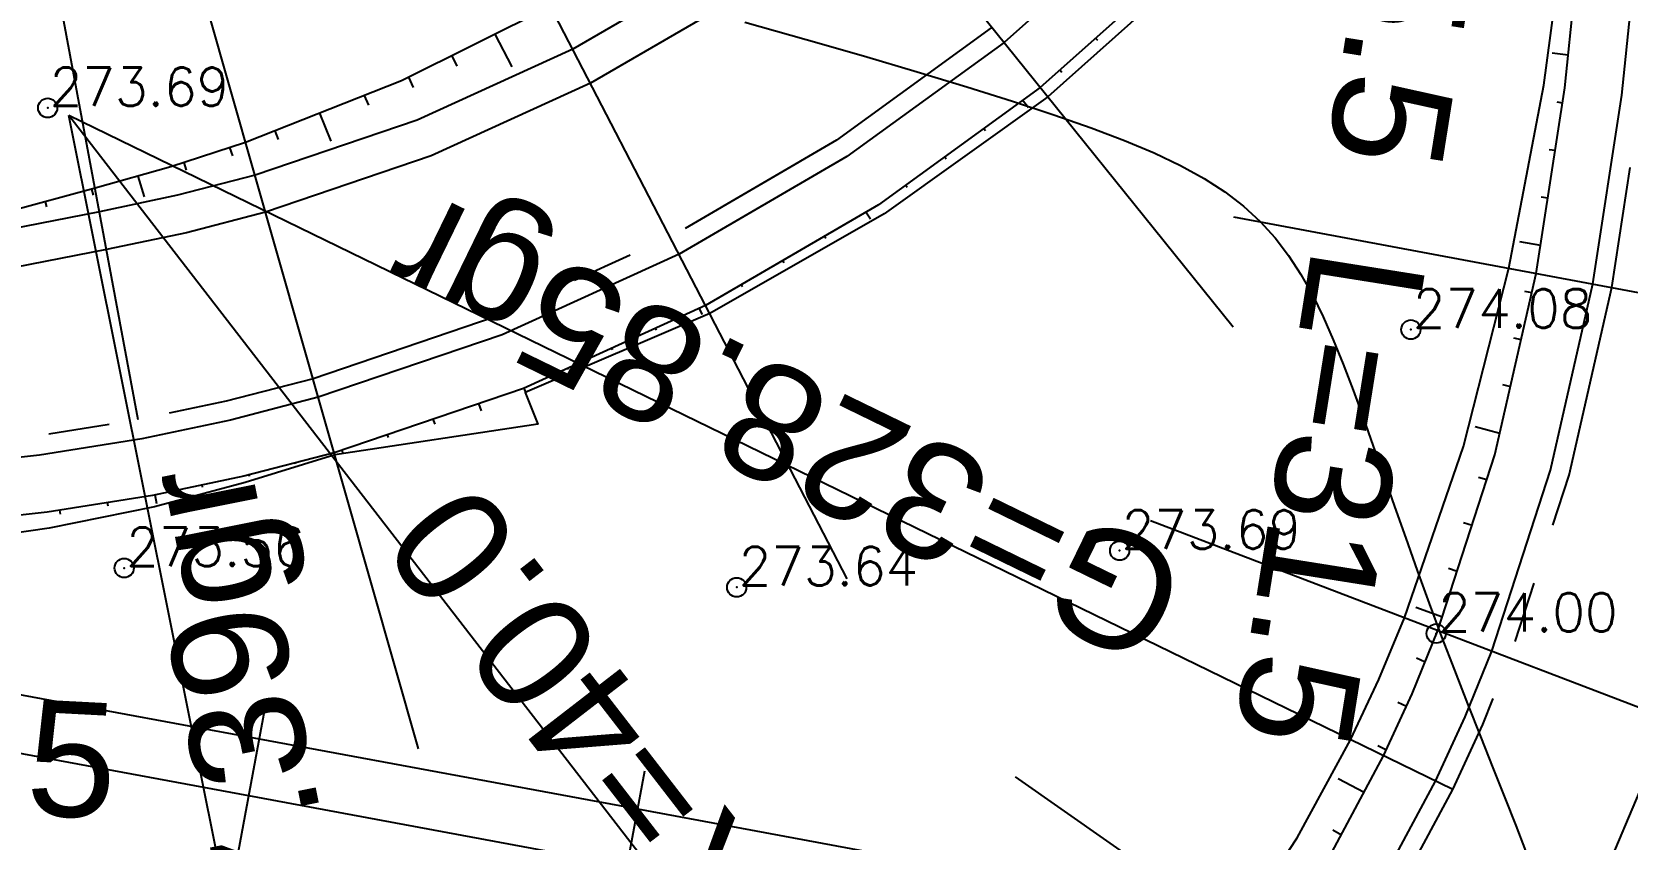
# Model space of a CAD drawing. Header units: millimetres. Extents: x 524954 to 526204, y 9523489 to 9524010.
# Drawn here: x 525529.2 to 525570.65, y 9523635.86 to 9523656.84 of the extents above; entities that cross this region are included whole.
import ezdxf
from ezdxf.enums import TextEntityAlignment as Align

# ---------------------------------------------------------------- set-up
doc = ezdxf.new("R2010")
doc.units = ezdxf.units.MM
doc.header["$PDMODE"] = 32
doc.header["$PDSIZE"] = 0.5
doc.linetypes.add('AXES2', pattern=[28.575, 19.05, -3.175, 3.175, -3.175])
for name, color, linetype in [('CN_02_00', 4, 'Continuous'), ("Route - Bretelle d'entrée - Restitution en plan - Axe", 1, 'AXES2'), ("Route - Bretelle d'entrée - Restitution en plan - GEM_BDG", 7, 'Continuous'), ("Route - Bretelle d'entrée - Restitution en plan - GEM_Berme", 7, 'Continuous'), ("Route - Bretelle d'entrée - Restitution en plan - GEM_Bretelle", 7, 'Continuous'), ("Route - Bretelle d'entrée - Restitution en plan - Talus déblais", 1, 'Continuous'), ("Route - Bretelle d'entrée - Restitution en plan - Talus remblais", 94, 'Continuous'), ("Route - Bretelle d'entrée - Tabulations", 7, 'Continuous'), ("Route - Bretelle d'entrée - Textes - Arcs", 5, 'Continuous'), ("Route - Bretelle d'entrée - Textes - Clothoïdes", 5, 'Continuous'), ('Route - Bretelle de sortie - Restitution en plan - Axe', 1, 'AXES2'), ('Route - Bretelle de sortie - Restitution en plan - GEM_BDG', 7, 'Continuous'), ('Route - Bretelle de sortie - Restitution en plan - GEM_Berme', 7, 'Continuous'), ('Route - Bretelle de sortie - Restitution en plan - GEM_Bretelle', 7, 'Continuous'), ('Route - Bretelle de sortie - Restitution en plan - Talus remblais', 94, 'Continuous'), ('Route - Bretelle de sortie - Tabulations', 7, 'Continuous'), ('Route - Bretelle de sortie - Textes - Arcs', 7, 'Continuous'), ('Route - Bretelle de sortie - Textes - Clothoïdes', 7, 'Continuous'), ('Route - Route de la corniche de Brazzaville - Restitution en plan - GEM_Trottoir', 7, 'Continuous'), ('Route - Route de la corniche de Brazzaville - Restitution en plan - GEM_VOIE 2', 7, 'Continuous'), ('Route - Route de la corniche de Brazzaville - Tabulations', 7, 'Continuous'), ('TopoAlt', 3, 'Continuous'), ('TOPOJIS', 7, 'Continuous')]:
    doc.layers.add(name, color=color, linetype=linetype)
doc.styles.add('Affichages route', font='arial.ttf', dxfattribs={"height": 0.5})
doc.styles.add('Simplex 1.0', font='Simplex.shx', dxfattribs={"width": 0.99, "height": 1})

# ---------------------------------------------------------------- blocks, each defined once
blk = doc.blocks.new('TCPOINT M')
at = {"color": 0}
blk.add_point((0, 0), dxfattribs=at)
at = {"layer": 'TopoAlt', "style": 'Simplex 1.0', "width": 0.99}
blk.add_attdef('ALT', (0.15, 0.15), '', height=1, dxfattribs=at)
blk = doc.blocks.new('MENSURA_TALSYMm_14')
at = {"layer": 'Route - Bretelle de sortie - Restitution en plan - Talus remblais'}
for p, q in [((525568.702, 9523656.295), (525569.112, 9523656.242)), ((525568.819, 9523655.021), (525568.965, 9523655.001)), ((525568.617, 9523653.789), (525568.775, 9523653.766)), ((525568.415, 9523652.559), (525568.585, 9523652.531)), ((525567.848, 9523651.398), (525568.394, 9523651.295)), ((525567.978, 9523650.104), (525568.169, 9523650.066)), ((525567.694, 9523648.891), (525567.892, 9523648.847)), ((525567.411, 9523647.679), (525567.615, 9523647.628)), ((525566.699, 9523646.585), (525567.338, 9523646.41)), ((525566.786, 9523645.269), (525567.002, 9523645.207)), ((525566.397, 9523644.088), (525566.617, 9523644.018)), ((525566.007, 9523642.905), (525566.231, 9523642.829)), ((525565.154, 9523641.892), (525565.845, 9523641.64)), ((525565.173, 9523640.57), (525565.4, 9523640.473)), ((525564.686, 9523639.422), (525564.914, 9523639.321)), ((525564.168, 9523638.297), (525564.393, 9523638.185)), ((525563.134, 9523637.44), (525563.812, 9523637.079)), ((525563, 9523636.107), (525563.221, 9523635.977))]:
    blk.add_line(p, q, dxfattribs=at)
blk = doc.blocks.new('MENSURA_TALSYMm_20')
at = {"layer": "Route - Bretelle d'entrée - Restitution en plan - Talus remblais"}
for p, q in [((525556.891, 9523656.621), (525556.837, 9523656.683)), ((525555.956, 9523655.788), (525555.904, 9523655.851)), ((525555.089, 9523654.872), (525554.934, 9523655.065)), ((525553.971, 9523654.267), (525553.923, 9523654.331)), ((525552.956, 9523653.533), (525552.911, 9523653.596)), ((525551.942, 9523652.8), (525551.899, 9523652.862)), ((525550.989, 9523651.973), (525550.867, 9523652.16)), ((525549.824, 9523651.471), (525549.787, 9523651.531)), ((525548.741, 9523650.843), (525548.707, 9523650.901)), ((525547.658, 9523650.215), (525547.627, 9523650.272)), ((525546.624, 9523649.495), (525546.539, 9523649.658)), ((525545.425, 9523649.092), (525545.401, 9523649.14)), ((525544.283, 9523648.58), (525544.264, 9523648.622)), ((525543.141, 9523648.068), (525543.126, 9523648.103)), ((525542.024, 9523647.496), (525541.989, 9523647.585)), ((525540.882, 9523646.99), (525540.806, 9523647.181)), ((525539.672, 9523646.643), (525539.622, 9523646.779)), ((525538.465, 9523646.296), (525538.439, 9523646.376)), ((525537.278, 9523645.899), (525537.255, 9523645.974)), ((525534.85, 9523645.289), (525534.84, 9523645.33)), ((525536.058, 9523645.618), (525536.05, 9523645.644)), ((525533.633, 9523645.008), (525533.619, 9523645.066)), ((525531.179, 9523644.517), (525531.162, 9523644.608)), ((525532.439, 9523644.576), (525532.396, 9523644.808)), ((525529.943, 9523644.306), (525529.927, 9523644.411))]:
    blk.add_line(p, q, dxfattribs=at)
blk = doc.blocks.new('MENSURA_TALSYMm_22')
at = {"layer": "Route - Bretelle d'entrée - Restitution en plan - Talus déblais"}
for p, q in [((525541.673, 9523655.934), (525541.233, 9523656.78)), ((525540.246, 9523655.95), (525540.114, 9523656.223)), ((525539.115, 9523655.4), (525538.995, 9523655.666)), ((525537.953, 9523654.936), (525537.84, 9523655.189)), ((525536.976, 9523653.998), (525536.678, 9523654.729)), ((525535.601, 9523654.041), (525535.515, 9523654.269)), ((525534.421, 9523653.62), (525534.344, 9523653.834)), ((525533.217, 9523653.25), (525533.156, 9523653.447)), ((525530.798, 9523652.596), (525530.754, 9523652.753)), ((525532.12, 9523652.555), (525531.957, 9523653.092)), ((525529.584, 9523652.291), (525529.548, 9523652.425))]:
    blk.add_line(p, q, dxfattribs=at)

msp = doc.modelspace()

# ---------------------------------------------------------------- linework, layer by layer
at = {"layer": 'CN_02_00', "elevation": 274, "flags": 128}
msp.add_lwpolyline([(525547.723, 9523657.094), (525549.312, 9523656.646), (525550.805, 9523656.217), (525552.198, 9523655.808), (525553.489, 9523655.418), (525554.675, 9523655.045), (525555.752, 9523654.689), (525556.721, 9523654.35), (525557.586, 9523654.02), (525558.358, 9523653.695), (525559.045, 9523653.369), (525559.654, 9523653.034), (525560.196, 9523652.684), (525560.678, 9523652.315), (525561.109, 9523651.918), (525561.498, 9523651.49), (525561.849, 9523651.029), (525562.171, 9523650.534), (525562.468, 9523650.004), (525562.745, 9523649.439), (525563.01, 9523648.839), (525563.268, 9523648.202), (525563.524, 9523647.529), (525563.785, 9523646.82), (525564.051, 9523646.077), (525564.323, 9523645.304), (525564.604, 9523644.505), (525564.893, 9523643.684), (525565.192, 9523642.844), (525565.502, 9523641.989), (525565.824, 9523641.122), (525566.158, 9523640.249), (525566.497, 9523639.381), (525566.834, 9523638.531), (525567.161, 9523637.711), (525567.471, 9523636.934), (525567.756, 9523636.213), (525568.008, 9523635.559)], dxfattribs=at)
at = {"layer": "Route - Bretelle d'entrée - Restitution en plan - Axe", "ltscale": 0.5, "flags": 128}
msp.add_lwpolyline([(525576.995, 9523751.051), (525576.401, 9523741.069), (525575.806, 9523731.087), (525575.212, 9523721.104), (525574.618, 9523711.122), (525574.465, 9523708.563), (525573.98, 9523701.143), (525573.523, 9523696.164), (525572.871, 9523691.207), (525571.945, 9523686.294), (525570.671, 9523681.46), (525570.039, 9523679.53), (525569.334, 9523677.625), (525568.167, 9523674.896), (525566.84, 9523672.241), (525564.256, 9523667.963), (525561.866, 9523664.709), (525561.259, 9523663.963), (525557.877, 9523660.283), (525554.145, 9523656.959), (525550.099, 9523654.025), (525545.781, 9523651.508), (525541.233, 9523649.436), (525536.501, 9523647.828), (525534.243, 9523647.241), (525531.96, 9523646.76), (525529.327, 9523646.339), (525526.676, 9523646.048), (525521.683, 9523645.809), (525516.685, 9523645.906), (525514.264, 9523646.051), (525511.698, 9523646.26), (525506.726, 9523646.79), (525500.609, 9523647.569), (525496.808, 9523648.069), (525486.894, 9523649.373), (525476.979, 9523650.676), (525467.064, 9523651.98), (525462.107, 9523652.631), (525457.15, 9523653.283), (525454.892, 9523653.58), (525451.068, 9523654.114), (525447.252, 9523654.708), (525442.327, 9523655.568), (525437.42, 9523656.53), (525432.534, 9523657.592), (525427.672, 9523658.755), (525422.834, 9523660.018)], dxfattribs=at)
at = {"layer": "Route - Bretelle d'entrée - Restitution en plan - GEM_BDG", "flags": 128}
msp.add_lwpolyline([(525571.149, 9523681.313), (525570.511, 9523679.365), (525569.799, 9523677.442), (525568.62, 9523674.686), (525567.28, 9523672.004), (525564.671, 9523667.683), (525562.257, 9523664.397), (525561.643, 9523663.644), (525558.228, 9523659.927), (525554.458, 9523656.57), (525550.372, 9523653.606), (525546.011, 9523651.064), (525541.417, 9523648.971), (525536.638, 9523647.347), (525534.357, 9523646.754), (525532.052, 9523646.268), (525529.393, 9523645.844), (525526.72, 9523645.55)], dxfattribs=at)
at = {"layer": "Route - Bretelle d'entrée - Restitution en plan - GEM_Berme", "flags": 128}
for points in [[(525569.258, 9523701.507), (525568.657, 9523696.694), (525567.878, 9523691.992), (525566.857, 9523687.428), (525565.538, 9523683.04), (525564.906, 9523681.318), (525564.215, 9523679.637), (525563.176, 9523677.208), (525561.995, 9523674.845), (525559.696, 9523671.037), (525557.569, 9523668.141), (525557.028, 9523667.478), (525554.018, 9523664.203), (525550.697, 9523661.244), (525547.096, 9523658.632), (525543.253, 9523656.393), (525539.205, 9523654.548), (525534.994, 9523653.117), (525532.984, 9523652.595), (525530.952, 9523652.167), (525528.608, 9523651.707)], [(525570.477, 9523675.213), (525569.981, 9523674.055), (525568.601, 9523671.294), (525565.915, 9523666.845), (525563.429, 9523663.461), (525562.797, 9523662.685), (525559.28, 9523658.858), (525555.399, 9523655.401), (525551.191, 9523652.349), (525546.7, 9523649.732), (525541.97, 9523647.577), (525537.049, 9523645.904), (525534.701, 9523645.294), (525532.327, 9523644.794), (525529.593, 9523644.357), (525526.849, 9523644.055), (525521.706, 9523643.809), (525516.589, 9523643.909), (525514.123, 9523644.056), (525511.516, 9523644.268), (525506.489, 9523644.804), (525500.349, 9523645.586), (525496.548, 9523646.086), (525487.817, 9523647.234)]]:
    msp.add_lwpolyline(points, dxfattribs=at)
at = {"layer": "Route - Bretelle d'entrée - Restitution en plan - GEM_Bretelle", "flags": 128}
msp.add_lwpolyline([(525570.255, 9523701.43), (525569.652, 9523696.586), (525568.866, 9523691.837), (525567.833, 9523687.211), (525566.494, 9523682.746), (525565.85, 9523680.989), (525565.146, 9523679.271), (525564.083, 9523676.787), (525562.876, 9523674.372), (525560.525, 9523670.478), (525558.35, 9523667.517), (525557.797, 9523666.839), (525554.72, 9523663.49), (525551.324, 9523660.465), (525547.642, 9523657.795), (525543.712, 9523655.505), (525539.574, 9523653.619), (525535.268, 9523652.155), (525533.213, 9523651.621), (525531.136, 9523651.184), (525528.741, 9523650.716)], dxfattribs=at)
at = {"layer": "Route - Bretelle d'entrée - Restitution en plan - Talus déblais", "flags": 128}
msp.add_lwpolyline([(525568.672, 9523701.552), (525567.88, 9523696.779), (525567.165, 9523692.104), (525566.388, 9523687.533), (525565.055, 9523683.188), (525564.309, 9523681.525), (525563.501, 9523679.917), (525562.337, 9523677.596), (525561.06, 9523675.348), (525558.649, 9523671.743), (525556.485, 9523669.007), (525555.972, 9523668.355), (525553.032, 9523665.205), (525549.801, 9523662.357), (525546.342, 9523659.79), (525542.68, 9523657.5), (525538.8, 9523655.569), (525534.751, 9523653.967), (525532.81, 9523653.334), (525530.839, 9523652.776), (525528.548, 9523652.154), (525526.19, 9523651.652), (525521.624, 9523650.981)], dxfattribs=at)
at = {"layer": "Route - Bretelle d'entrée - Restitution en plan - Talus remblais", "flags": 128}
msp.add_lwpolyline([(525570.281, 9523674.523), (525570.08, 9523674.009), (525568.759, 9523671.209), (525566.282, 9523666.597), (525563.811, 9523663.156), (525563.165, 9523662.38), (525559.495, 9523658.64), (525555.595, 9523655.158), (525551.345, 9523652.113), (525546.808, 9523649.523), (525542.014, 9523647.466), (525542.339, 9523646.647), (525537.065, 9523645.847), (525534.739, 9523645.132), (525532.381, 9523644.5), (525529.648, 9523643.945), (525526.893, 9523643.548), (525521.715, 9523643.071), (525516.535, 9523642.777), (525514.027, 9523642.708), (525512.319, 9523642.692)], dxfattribs=at)
at = {"layer": "Route - Bretelle d'entrée - Tabulations"}
for p, q in [((525560.414, 9523649.169), (525547.875, 9523664.75)), ((525550.377, 9523642.627), (525541.184, 9523660.389)), ((525539.241, 9523638.21), (525533.76, 9523657.445))]:
    msp.add_line(p, q, dxfattribs=at)
at = {"layer": "Route - Bretelle d'entrée - Textes - Arcs"}
msp.add_line((525531.96, 9523646.76), (525522.798, 9523695.913), dxfattribs=at)
at = {"layer": 'Route - Bretelle de sortie - Restitution en plan - Axe', "ltscale": 0.5, "flags": 128}
msp.add_lwpolyline([(525362.97, 9523665.964), (525367.304, 9523663.471), (525371.686, 9523661.063), (525376.112, 9523658.737), (525380.551, 9523656.436), (525384.99, 9523654.135), (525393.868, 9523649.533), (525398.307, 9523647.232), (525402.768, 9523644.973), (525407.283, 9523642.826), (525411.851, 9523640.793), (525416.468, 9523638.874), (525421.131, 9523637.072), (525425.839, 9523635.386), (525430.587, 9523633.819), (525435.372, 9523632.371), (525440.192, 9523631.043), (525445.044, 9523629.835), (525449.925, 9523628.75), (525459.732, 9523626.795), (525469.541, 9523624.851), (525479.35, 9523622.907), (525489.16, 9523620.963), (525498.969, 9523619.019), (525506.811, 9523617.465), (525508.778, 9523617.076), (525513.691, 9523616.148), (525518.628, 9523615.357), (525523.596, 9523614.801), (525528.59, 9523614.582), (525533.332, 9523614.777), (525538.029, 9523615.447), (525538.524, 9523615.55), (525543.336, 9523616.898), (525547.941, 9523618.836), (525552.269, 9523621.333), (525556.252, 9523624.35), (525557.224, 9523625.214), (525560.26, 9523628.325), (525562.941, 9523631.748), (525564.636, 9523634.387), (525566.118, 9523637.15), (525566.895, 9523638.844), (525567.598, 9523640.569), (525569.14, 9523645.323), (525570.248, 9523650.198), (525571.009, 9523655.139), (525571.519, 9523660.112), (525571.863, 9523664.901), (525572.043, 9523667.868), (525572.175, 9523670.09), (525572.769, 9523680.073), (525573.364, 9523690.055), (525573.958, 9523700.037), (525574.552, 9523710.02), (525575.146, 9523720.002), (525575.741, 9523729.984), (525576.335, 9523739.967), (525576.929, 9523749.949), (525576.995, 9523751.051)], dxfattribs=at)
at = {"layer": 'Route - Bretelle de sortie - Restitution en plan - GEM_BDG', "flags": 128}
msp.add_lwpolyline([(525564.205, 9523634.641), (525565.669, 9523637.369), (525566.437, 9523639.042), (525567.131, 9523640.748), (525568.658, 9523645.454), (525569.756, 9523650.29), (525570.513, 9523655.201), (525571.021, 9523660.154)], dxfattribs=at)
at = {"layer": 'Route - Bretelle de sortie - Restitution en plan - GEM_Berme', "flags": 128}
msp.add_lwpolyline([(525562.912, 9523635.401), (525564.32, 9523638.026), (525565.06, 9523639.637), (525565.73, 9523641.284), (525567.21, 9523645.848), (525568.282, 9523650.565), (525569.024, 9523655.386), (525569.526, 9523660.279), (525569.867, 9523665.027), (525570.046, 9523667.987), (525570.179, 9523670.209), (525570.477, 9523675.213)], dxfattribs=at)
at = {"layer": 'Route - Bretelle de sortie - Restitution en plan - GEM_Bretelle', "flags": 128}
msp.add_lwpolyline([(525459.052, 9523623.362), (525468.861, 9523621.418), (525478.67, 9523619.474), (525488.479, 9523617.53), (525498.289, 9523615.586), (525506.13, 9523614.032), (525508.091, 9523613.58), (525513.039, 9523612.483), (525518.092, 9523611.513), (525523.27, 9523610.775), (525528.576, 9523610.384), (525533.716, 9523610.444), (525538.915, 9523611.035), (525539.466, 9523611.149), (525544.818, 9523612.649), (525549.942, 9523614.805), (525554.757, 9523617.583), (525559.188, 9523620.939), (525560.269, 9523621.9), (525563.647, 9523625.362), (525566.63, 9523629.17), (525568.515, 9523632.106), (525570.164, 9523635.18), (525570.972, 9523637.082)], dxfattribs=at)
at = {"layer": 'Route - Bretelle de sortie - Restitution en plan - Talus remblais', "flags": 128}
msp.add_lwpolyline([(525560.476, 9523633.471), (525562.071, 9523635.895), (525563.463, 9523638.444), (525564.194, 9523640.011), (525564.864, 9523641.616), (525566.398, 9523646.068), (525567.571, 9523650.698), (525568.485, 9523655.454), (525569.132, 9523660.312), (525569.492, 9523665.05), (525569.745, 9523668.005), (525569.957, 9523670.223), (525570.281, 9523674.523)], dxfattribs=at)
at = {"layer": 'Route - Bretelle de sortie - Tabulations'}
for p, q in [((525560.418, 9523652.035), (525580.077, 9523648.36)), ((525558.259, 9523644.144), (525576.937, 9523636.995)), ((525554.745, 9523637.477), (525571.137, 9523626.019))]:
    msp.add_line(p, q, dxfattribs=at)
at = {"layer": 'Route - Bretelle de sortie - Textes - Arcs'}
for p in [(525538.029, 9523615.447), (525566.118, 9523637.15), (525554.613, 9523623.012)]:
    msp.add_line(p, (525530.156, 9523654.665), dxfattribs=at)
at = {"layer": 'Route - Route de la corniche de Brazzaville - Restitution en plan - GEM_Trottoir', "flags": 128}
msp.add_lwpolyline([(525459.753, 9523652.436), (525466.272, 9523651.228), (525476.104, 9523649.405), (525485.937, 9523647.582), (525495.769, 9523645.76), (525505.602, 9523643.937), (525515.434, 9523642.114), (525525.267, 9523640.291), (525535.099, 9523638.469), (525544.932, 9523636.646), (525554.764, 9523634.823), (525558.864, 9523634.063), (525564.597, 9523633), (525574.429, 9523631.177), (525584.214, 9523629.37), (525589.042, 9523628.53)], dxfattribs=at)
at = {"layer": 'Route - Route de la corniche de Brazzaville - Restitution en plan - GEM_VOIE 2', "flags": 128}
msp.add_lwpolyline([(525456.166, 9523651.576), (525465.998, 9523649.753), (525475.831, 9523647.93), (525485.663, 9523646.108), (525495.496, 9523644.285), (525505.328, 9523642.462), (525515.161, 9523640.639), (525524.993, 9523638.816), (525534.826, 9523636.994), (525544.658, 9523635.171), (525554.491, 9523633.348), (525558.591, 9523632.588), (525564.323, 9523631.525), (525574.156, 9523629.703)], dxfattribs=at)
at = {"layer": 'Route - Route de la corniche de Brazzaville - Tabulations'}
for p, q in [((525535.281, 9523639.452), (525524.345, 9523580.457)), ((525545.114, 9523637.629), (525534.177, 9523578.634))]:
    msp.add_line(p, q, dxfattribs=at)

# ---------------------------------------------------------------- block references
at = {"layer": "Route - Bretelle d'entrée - Restitution en plan - Talus déblais"}
msp.add_blockref('MENSURA_TALSYMm_22', (0, 0), dxfattribs=at)
at = {"layer": "Route - Bretelle d'entrée - Restitution en plan - Talus remblais"}
msp.add_blockref('MENSURA_TALSYMm_20', (0, 0), dxfattribs=at)
at = {"layer": 'Route - Bretelle de sortie - Restitution en plan - Talus remblais'}
msp.add_blockref('MENSURA_TALSYMm_14', (0, 0), dxfattribs=at)
at = {"layer": 'TOPOJIS'}
ref = msp.add_blockref('TCPOINT M', (525529.607, 9523654.866, 273.69), dxfattribs=at)
ref.add_attrib('ALT', '273.69', (525529.657, 9523654.916, 273.69), dxfattribs={"layer": 'TopoAlt', "height": 1, "style": 'Simplex 1.0', "width": 0.99})
ref = msp.add_blockref('TCPOINT M', (525565.028, 9523649.104, 274.08), dxfattribs=at)
ref.add_attrib('ALT', '274.08', (525565.078, 9523649.154, 274.08), dxfattribs={"layer": 'TopoAlt', "height": 1, "style": 'Simplex 1.0', "width": 0.99})
ref = msp.add_blockref('TCPOINT M', (525557.46, 9523643.359, 273.69), dxfattribs=at)
ref.add_attrib('ALT', '273.69', (525557.51, 9523643.409, 273.69), dxfattribs={"layer": 'TopoAlt', "height": 1, "style": 'Simplex 1.0', "width": 0.99})
ref = msp.add_blockref('TCPOINT M', (525531.596, 9523642.908, 273.56), dxfattribs=at)
ref.add_attrib('ALT', '273.56', (525531.646, 9523642.958, 273.56), dxfattribs={"layer": 'TopoAlt', "height": 1, "style": 'Simplex 1.0', "width": 0.99})
ref = msp.add_blockref('TCPOINT M', (525547.51, 9523642.406, 273.64), dxfattribs=at)
ref.add_attrib('ALT', '273.64', (525547.56, 9523642.456, 273.64), dxfattribs={"layer": 'TopoAlt', "height": 1, "style": 'Simplex 1.0', "width": 0.99})
ref = msp.add_blockref('TCPOINT M', (525565.685, 9523641.205, 274), dxfattribs=at)
ref.add_attrib('ALT', '274.00', (525565.735, 9523641.255, 274), dxfattribs={"layer": 'TopoAlt', "height": 1, "style": 'Simplex 1.0', "width": 0.99})

# ---------------------------------------------------------------- texts
at = {"layer": "Route - Bretelle d'entrée - Textes - Clothoïdes", "style": 'Affichages route'}
msp.add_text('A=39.69  L=31.5', height=3, rotation=357.0221, dxfattribs=at).set_placement((525516.009, 9523640.184), align=Align.TOP_CENTER)
at = {"layer": 'Route - Bretelle de sortie - Textes - Arcs', "style": 'Affichages route'}
for s, rotation, p in [('G=328.85gr', 154.0329, (525548.137, 9523645.157)), ('G=387.39gr', 101.3511, (525534.093, 9523634.306)), ('R=40.0', 127.692, (525542.385, 9523638.088))]:
    msp.add_text(s, height=3, rotation=rotation, dxfattribs=at).set_placement(p, align=Align.TOP_CENTER)
at = {"layer": 'Route - Bretelle de sortie - Textes - Clothoïdes', "style": 'Affichages route'}
msp.add_text('A=35.5  L=31.5', height=3, rotation=260.9531, dxfattribs=at).set_placement((525565.654, 9523652.228), align=Align.TOP_CENTER)

doc.saveas('drawing.dxf')
